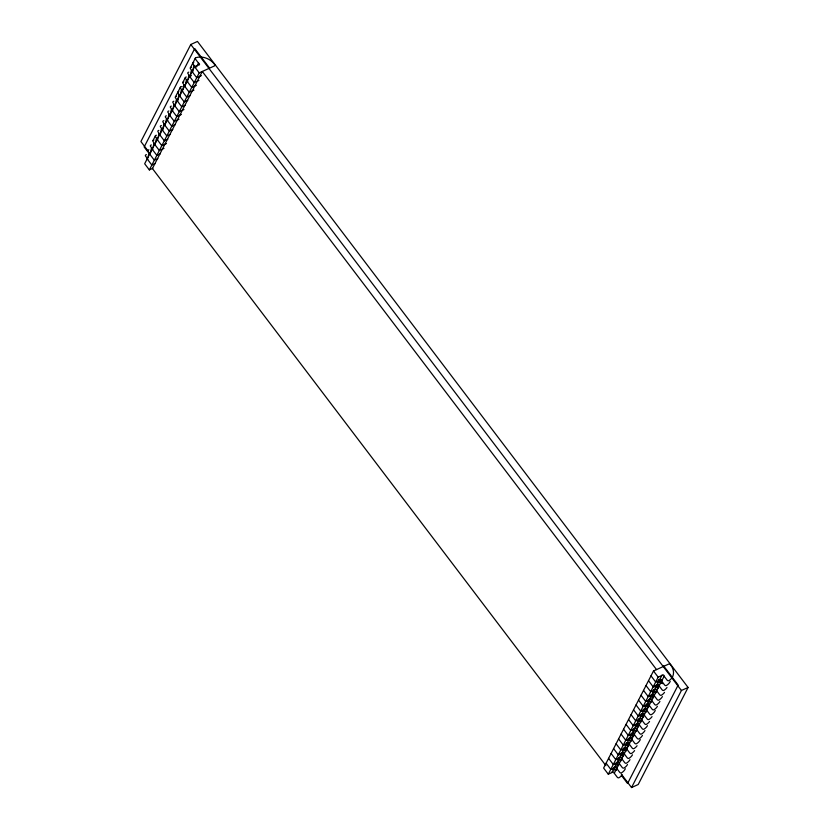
<?xml version="1.0" encoding="UTF-8"?>
<svg xmlns="http://www.w3.org/2000/svg" width="829" height="829" viewBox="0 0 829 829"><rect width="100%" height="100%" fill="white"/><g stroke="black" fill="none" stroke-linecap="round" stroke-linejoin="round"><path stroke-width="1.24" d="M148.101 157.448L148.868 153.147M150.598 152.598L151.365 148.298M153.085 147.749L153.862 143.448M155.583 142.889L156.349 138.598M158.08 138.039L158.847 133.738M160.38 134.257L161.344 128.889M162.867 129.407L163.831 124.039M165.562 123.48L166.328 119.179M168.049 118.63L168.826 114.329M170.546 113.78L171.313 109.48M173.043 108.92L173.81 104.62M175.344 105.148L176.308 99.77M177.831 100.288L178.795 94.92M180.328 95.439L181.292 90.071M183.012 89.511L183.789 85.211M185.509 84.662L186.276 80.361M188.007 79.812L188.774 75.512M190.307 76.03L191.271 70.652M192.794 71.18L193.758 65.802M621.356 774.151L631.532 787.55L638.216 784.514L688.091 687.459L197.468 41.45L190.784 44.486L140.909 141.541L147.945 150.816M152.992 140.567L155.489 135.718M175.437 96.889L180.432 87.19M182.919 82.34L185.416 77.48M190.401 67.781L195.395 58.071M149.355 169.914L199.229 72.859L214.421 65.947A1.243 0.964 27.2 0 0 214.67 64.579L214.245 64.02A14.549 11.326 27.2 0 0 196.286 57.595L195.841 57.75A1.243 0.964 27.2 0 0 195.499 59.149L198.514 63.118A1.243 0.964 27.2 0 1 199.509 64.444A1.243 0.964 27.2 0 1 198.162 65.056L194.546 66.703L144.671 163.759L149.355 169.914L152.857 168.318M196.514 67.004L198.514 63.118M608.299 774.203L658.174 677.148L661.791 675.5A1.243 0.964 27.2 0 1 663.138 674.889A1.243 0.964 27.2 0 1 664.143 676.215L667.158 680.184A1.243 0.964 27.2 0 0 668.91 680.63L669.293 680.402A14.549 11.326 27.2 0 0 670.785 665.127L670.35 664.568A1.243 0.964 27.2 0 0 668.692 664.07L653.49 670.993L603.616 768.048L608.299 774.203L611.906 772.555A1.243 0.964 27.2 0 1 613.263 771.944A1.243 0.964 27.2 0 1 614.258 773.26L617.273 777.239A1.243 0.964 27.2 0 0 619.035 777.685L619.408 777.457A14.549 11.326 27.2 0 0 622.113 774.835M611.906 772.555L661.791 675.5M614.258 773.26L664.143 676.215M631.532 787.55L681.417 690.495L688.091 687.459M191.375 75.584L189.561 76.403L194.245 82.568L198.919 80.434M201.416 75.584L196.732 77.719L192.059 71.553M196.421 85.294L191.748 87.418L187.064 81.263M193.934 90.143L189.25 92.268L184.577 86.112M190.266 95.532L186.763 97.128L182.079 90.962M187.768 100.382L184.266 101.977L179.582 95.812M185.281 105.231L181.769 106.827L177.095 100.672M183.955 109.552L179.282 111.687L174.598 105.521M181.458 114.402L176.784 116.537L172.1 110.371M178.971 119.262L174.287 121.386L169.613 115.231M175.302 124.64L171.8 126.236L167.116 120.081M172.805 129.5L169.303 131.096L164.619 124.93M170.318 134.35L166.805 135.946L162.132 129.79M167.821 139.199L164.318 140.795L159.634 134.64M166.494 143.521L161.821 145.655L157.137 139.49M163.997 148.381L159.323 150.505L154.65 144.339M160.339 153.759L156.836 155.355L152.153 149.199M157.842 158.608L154.339 160.204L149.655 154.049M155.355 163.468L151.842 165.064L147.168 158.899M659.086 680.485L661.345 679.469M660.029 681.272L659.231 681.635L658.464 680.889L659.345 680.485L658.765 679.728M658.848 684.319L653.19 686.858L648.506 680.692M656.35 689.168L650.692 691.707L646.009 685.552M653.863 694.028L648.195 696.557L643.522 690.402M651.366 698.878L645.708 701.417L641.024 695.251M646.62 704.754L648.869 703.728M646.382 708.577L640.713 711.116L636.04 704.961M641.636 714.463L643.884 713.437M641.387 718.287L635.729 720.826L631.045 714.66M638.9 723.137L633.232 725.676L628.558 719.52M636.403 727.997L630.745 730.525L626.061 724.37M633.905 732.846L628.247 735.385L623.563 729.219M629.159 738.722L631.418 737.696M628.921 742.546L623.263 745.084L618.579 738.929M626.423 747.406L620.766 749.944L616.082 743.779M623.936 752.255L618.268 754.794L613.595 748.628M621.439 757.105L615.781 759.644L611.097 753.488M616.693 762.981L618.942 761.965M616.444 766.815L610.786 769.353L606.113 763.188M193.789 62.455L193.344 62.6A1.243 0.964 27.2 0 0 193.002 64.009L195.261 66.983M191.292 67.304L190.857 67.45A1.243 0.964 27.2 0 0 190.504 68.859L192.774 71.833M188.805 72.154L188.359 72.299A1.243 0.964 27.2 0 0 188.017 73.708L190.276 76.682M186.307 77.004L185.862 77.159A1.243 0.964 27.2 0 0 185.52 78.558L187.779 81.543M183.81 81.864L183.364 82.009A1.243 0.964 27.2 0 0 183.022 83.418L185.292 86.392M178.826 91.563L178.38 91.718A1.243 0.964 27.2 0 0 178.038 93.117L180.297 96.102M176.328 96.423L175.883 96.568A1.243 0.964 27.2 0 0 175.541 97.977L177.81 100.951M173.831 101.273L173.396 101.418A1.243 0.964 27.2 0 0 173.054 102.827L175.313 105.801M171.344 106.122L170.898 106.267A1.243 0.964 27.2 0 0 170.556 107.677L172.815 110.651M168.847 110.982L168.401 111.127A1.243 0.964 27.2 0 0 168.059 112.526L170.328 115.511M166.349 115.832L165.914 115.977A1.243 0.964 27.2 0 0 165.572 117.386L167.831 120.36M163.862 120.682L163.417 120.827A1.243 0.964 27.2 0 0 163.075 122.236L165.334 125.21M161.365 125.531L160.919 125.687A1.243 0.964 27.2 0 0 160.577 127.086L162.847 130.07M158.867 130.391L158.432 130.536A1.243 0.964 27.2 0 0 158.09 131.946L160.349 134.92M156.38 135.241L155.935 135.386A1.243 0.964 27.2 0 0 155.593 136.795L157.852 139.769M153.883 140.091L153.438 140.246A1.243 0.964 27.2 0 0 153.096 141.645L155.365 144.629M151.386 144.951L150.951 145.096A1.243 0.964 27.2 0 0 150.609 146.505L152.868 149.479M148.899 149.8L148.453 149.945A1.243 0.964 27.2 0 0 148.111 151.355L150.37 154.329M146.401 154.65L145.956 154.795A1.243 0.964 27.2 0 0 145.614 156.204L147.883 159.178M661.034 679.469L661.78 680.34M656.464 681.687L663.003 683.645M653.967 686.536L658.547 687.904L656.205 684.827M651.48 691.386L656.05 692.764L653.708 689.687M648.983 696.246L653.563 697.614L651.221 694.536M646.485 701.096L651.066 702.464L648.724 699.386M643.998 705.945L648.568 707.324L646.226 704.236M641.501 710.805L646.081 712.173L643.739 709.096M639.004 715.655L643.584 717.023L641.242 713.945M636.517 720.505L641.086 721.883L638.744 718.795M634.019 725.354L638.599 726.732L636.257 723.655M631.522 730.214L636.102 731.582L633.76 728.504M629.035 735.064L633.605 736.432L631.263 733.354M626.537 739.914L631.118 741.292L628.776 738.204M624.04 744.774L628.62 746.141L626.278 743.064M621.553 749.623L626.123 750.991L623.781 747.913M619.056 754.473L623.636 755.851L621.294 752.763M616.558 759.323L621.139 760.701L618.797 757.623M614.071 764.183L618.641 765.55L616.299 762.473M611.574 769.032L616.144 770.4L613.812 767.322M209.405 67.854L194.742 48.538L144.153 146.982L148.008 152.059M663.501 665.749L678.163 685.065L627.574 783.498L621.398 775.374M190.784 44.486L681.417 690.495M656.547 669.604L202.286 71.47L152.401 168.525L605.885 765.623M660.485 679.49L660.889 680.889L659.304 679.397M194.546 66.703L199.229 72.859M653.49 670.993L658.174 677.148M658.703 679.977L661.045 683.055M651.003 675.842L655.677 682.008L659.293 680.36A1.243 0.964 27.2 0 1 660.64 679.739A1.243 0.964 27.2 0 1 661.646 681.065L664.661 685.034A1.243 0.964 27.2 0 0 666.412 685.49L666.796 685.262A14.549 11.326 27.2 0 0 670.226 681.345M182.794 91.242L180.535 88.268A1.243 0.964 27.2 0 1 180.877 86.858L181.323 86.713A14.549 11.326 27.2 0 1 182.131 86.506M638.527 700.101L643.211 706.267L646.827 704.619A1.243 0.964 27.2 0 1 648.174 704.008A1.243 0.964 27.2 0 1 649.18 705.324L652.195 709.292A1.243 0.964 27.2 0 0 653.946 709.748L654.33 709.52A14.549 11.326 27.2 0 0 657.418 706.267M633.543 709.811L638.226 715.976L641.833 714.329A1.243 0.964 27.2 0 1 643.19 713.717A1.243 0.964 27.2 0 1 644.185 715.033L647.2 719.002A1.243 0.964 27.2 0 0 648.962 719.458L649.335 719.23A14.549 11.326 27.2 0 0 652.04 716.608M621.076 734.079L625.75 740.235L629.366 738.587A1.243 0.964 27.2 0 1 630.714 737.976A1.243 0.964 27.2 0 1 631.719 739.292L634.734 743.261A1.243 0.964 27.2 0 0 636.485 743.717L636.869 743.489A14.549 11.326 27.2 0 0 640.299 739.572M608.6 758.338L613.284 764.493L616.9 762.856A1.243 0.964 27.2 0 1 618.247 762.234A1.243 0.964 27.2 0 1 619.253 763.561L622.268 767.53A1.243 0.964 27.2 0 0 624.019 767.986L624.403 767.758A14.549 11.326 27.2 0 0 627.491 764.504M664.516 692.339A14.549 11.326 27.2 0 1 661.811 694.961L661.428 695.189A1.243 0.964 27.2 0 1 659.677 694.743L656.661 690.764A1.243 0.964 27.2 0 0 655.656 689.448A1.243 0.964 27.2 0 0 654.309 690.06M651.812 694.92A1.243 0.964 27.2 0 1 653.159 694.298A1.243 0.964 27.2 0 1 654.164 695.624L657.179 699.593A1.243 0.964 27.2 0 0 658.931 700.039L659.314 699.821A14.549 11.326 27.2 0 0 662.402 696.567M629.988 759.644A14.549 11.326 27.2 0 1 626.89 762.898L626.517 763.126A1.243 0.964 27.2 0 1 624.755 762.68L621.74 758.711A1.243 0.964 27.2 0 0 620.745 757.385A1.243 0.964 27.2 0 0 619.387 757.996M655.262 710.463A14.549 11.326 27.2 0 1 651.832 714.37L651.449 714.598A1.243 0.964 27.2 0 1 649.698 714.152L646.682 710.184A1.243 0.964 27.2 0 0 645.677 708.857A1.243 0.964 27.2 0 0 644.33 709.479M634.579 750.577A14.549 11.326 27.2 0 1 631.885 753.198L631.501 753.426A1.243 0.964 27.2 0 1 629.75 752.97L626.734 749.001A1.243 0.964 27.2 0 0 625.729 747.685A1.243 0.964 27.2 0 0 624.382 748.297M621.885 753.146A1.243 0.964 27.2 0 1 623.232 752.535A1.243 0.964 27.2 0 1 624.237 753.851L627.252 757.82A1.243 0.964 27.2 0 0 629.004 758.276L629.387 758.048A14.549 11.326 27.2 0 0 632.475 754.794M656.796 685.21A1.243 0.964 27.2 0 1 658.153 684.599A1.243 0.964 27.2 0 1 659.148 685.915L662.164 689.883A1.243 0.964 27.2 0 0 663.925 690.339L664.298 690.111A14.549 11.326 27.2 0 0 667.003 687.49M642.454 735.385A14.549 11.326 27.2 0 1 639.366 738.639L638.983 738.867A1.243 0.964 27.2 0 1 637.232 738.411L634.216 734.442A1.243 0.964 27.2 0 0 633.211 733.126A1.243 0.964 27.2 0 0 631.864 733.738M614.403 767.706A1.243 0.964 27.2 0 1 615.75 767.094A1.243 0.964 27.2 0 1 616.755 768.41L619.771 772.379A1.243 0.964 27.2 0 0 621.522 772.835L621.905 772.607A14.549 11.326 27.2 0 0 625.335 768.69M649.314 699.769A1.243 0.964 27.2 0 1 650.672 699.158A1.243 0.964 27.2 0 1 651.667 700.474L654.682 704.443A1.243 0.964 27.2 0 0 656.444 704.899L656.817 704.671A14.549 11.326 27.2 0 0 659.915 701.417M637.076 745.717A14.549 11.326 27.2 0 1 634.372 748.338L633.998 748.566A1.243 0.964 27.2 0 1 632.237 748.121L629.221 744.152A1.243 0.964 27.2 0 0 628.227 742.825A1.243 0.964 27.2 0 0 626.869 743.447M649.542 721.458A14.549 11.326 27.2 0 1 646.848 724.08L646.465 724.308A1.243 0.964 27.2 0 1 644.713 723.852L641.698 719.883A1.243 0.964 27.2 0 0 640.693 718.567A1.243 0.964 27.2 0 0 639.346 719.178M636.848 724.028A1.243 0.964 27.2 0 1 638.195 723.416A1.243 0.964 27.2 0 1 639.2 724.743L642.216 728.712A1.243 0.964 27.2 0 0 643.967 729.157L644.351 728.929A14.549 11.326 27.2 0 0 647.439 725.676M634.351 728.888A1.243 0.964 27.2 0 1 635.708 728.266A1.243 0.964 27.2 0 1 636.703 729.593L639.719 733.561A1.243 0.964 27.2 0 0 641.48 734.007L641.853 733.789A14.549 11.326 27.2 0 0 644.952 730.536"/></g></svg>
